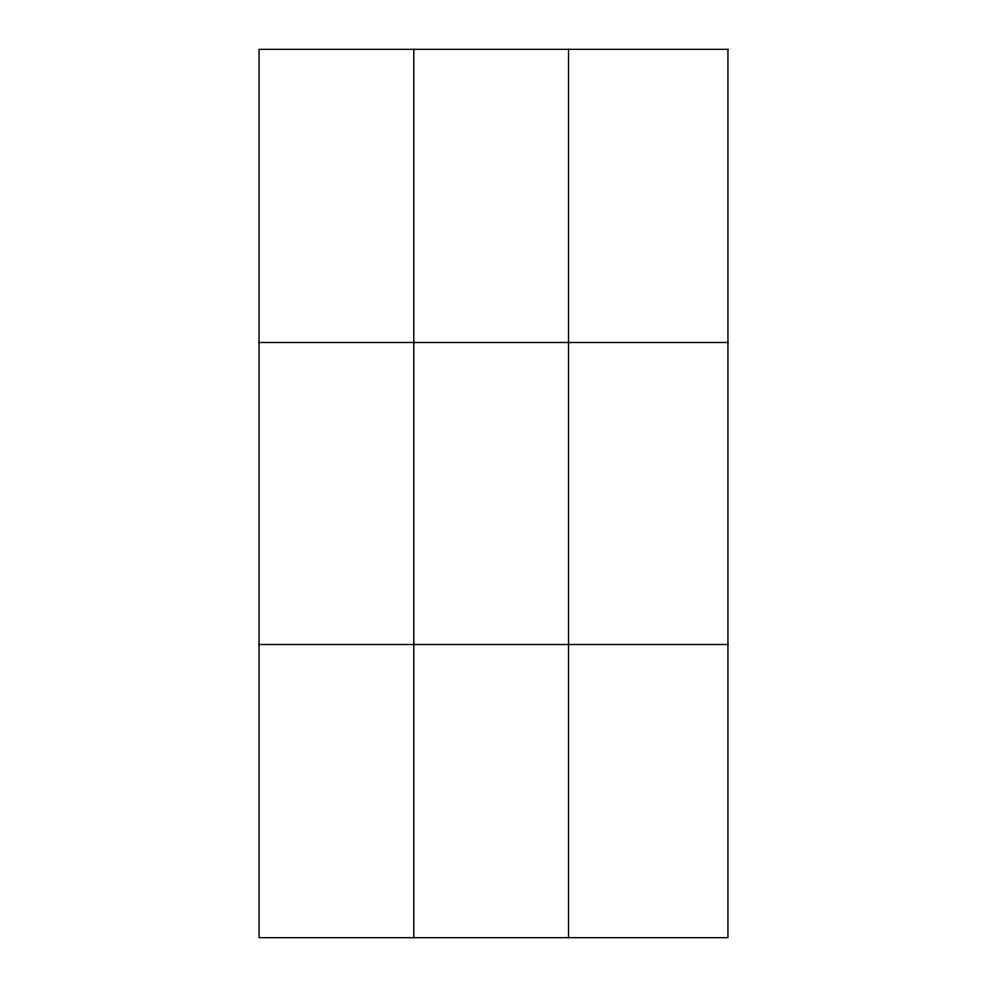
<?xml version="1.0" encoding="UTF-8"?>
<svg xmlns="http://www.w3.org/2000/svg" width="987" height="987" viewBox="0 0 987 987"><rect width="100%" height="100%" fill="white"/><g stroke="black" fill="none" stroke-linecap="round" stroke-linejoin="round"><path stroke-width="1.48" d="M413.787 49.35L413.787 937.65M568.524 49.35L568.524 937.65M259.063 342.489L727.937 342.489M259.063 644.511L727.937 644.511M727.937 49.35L727.937 937.65L259.063 937.65L259.063 49.35L727.937 49.35"/></g></svg>
